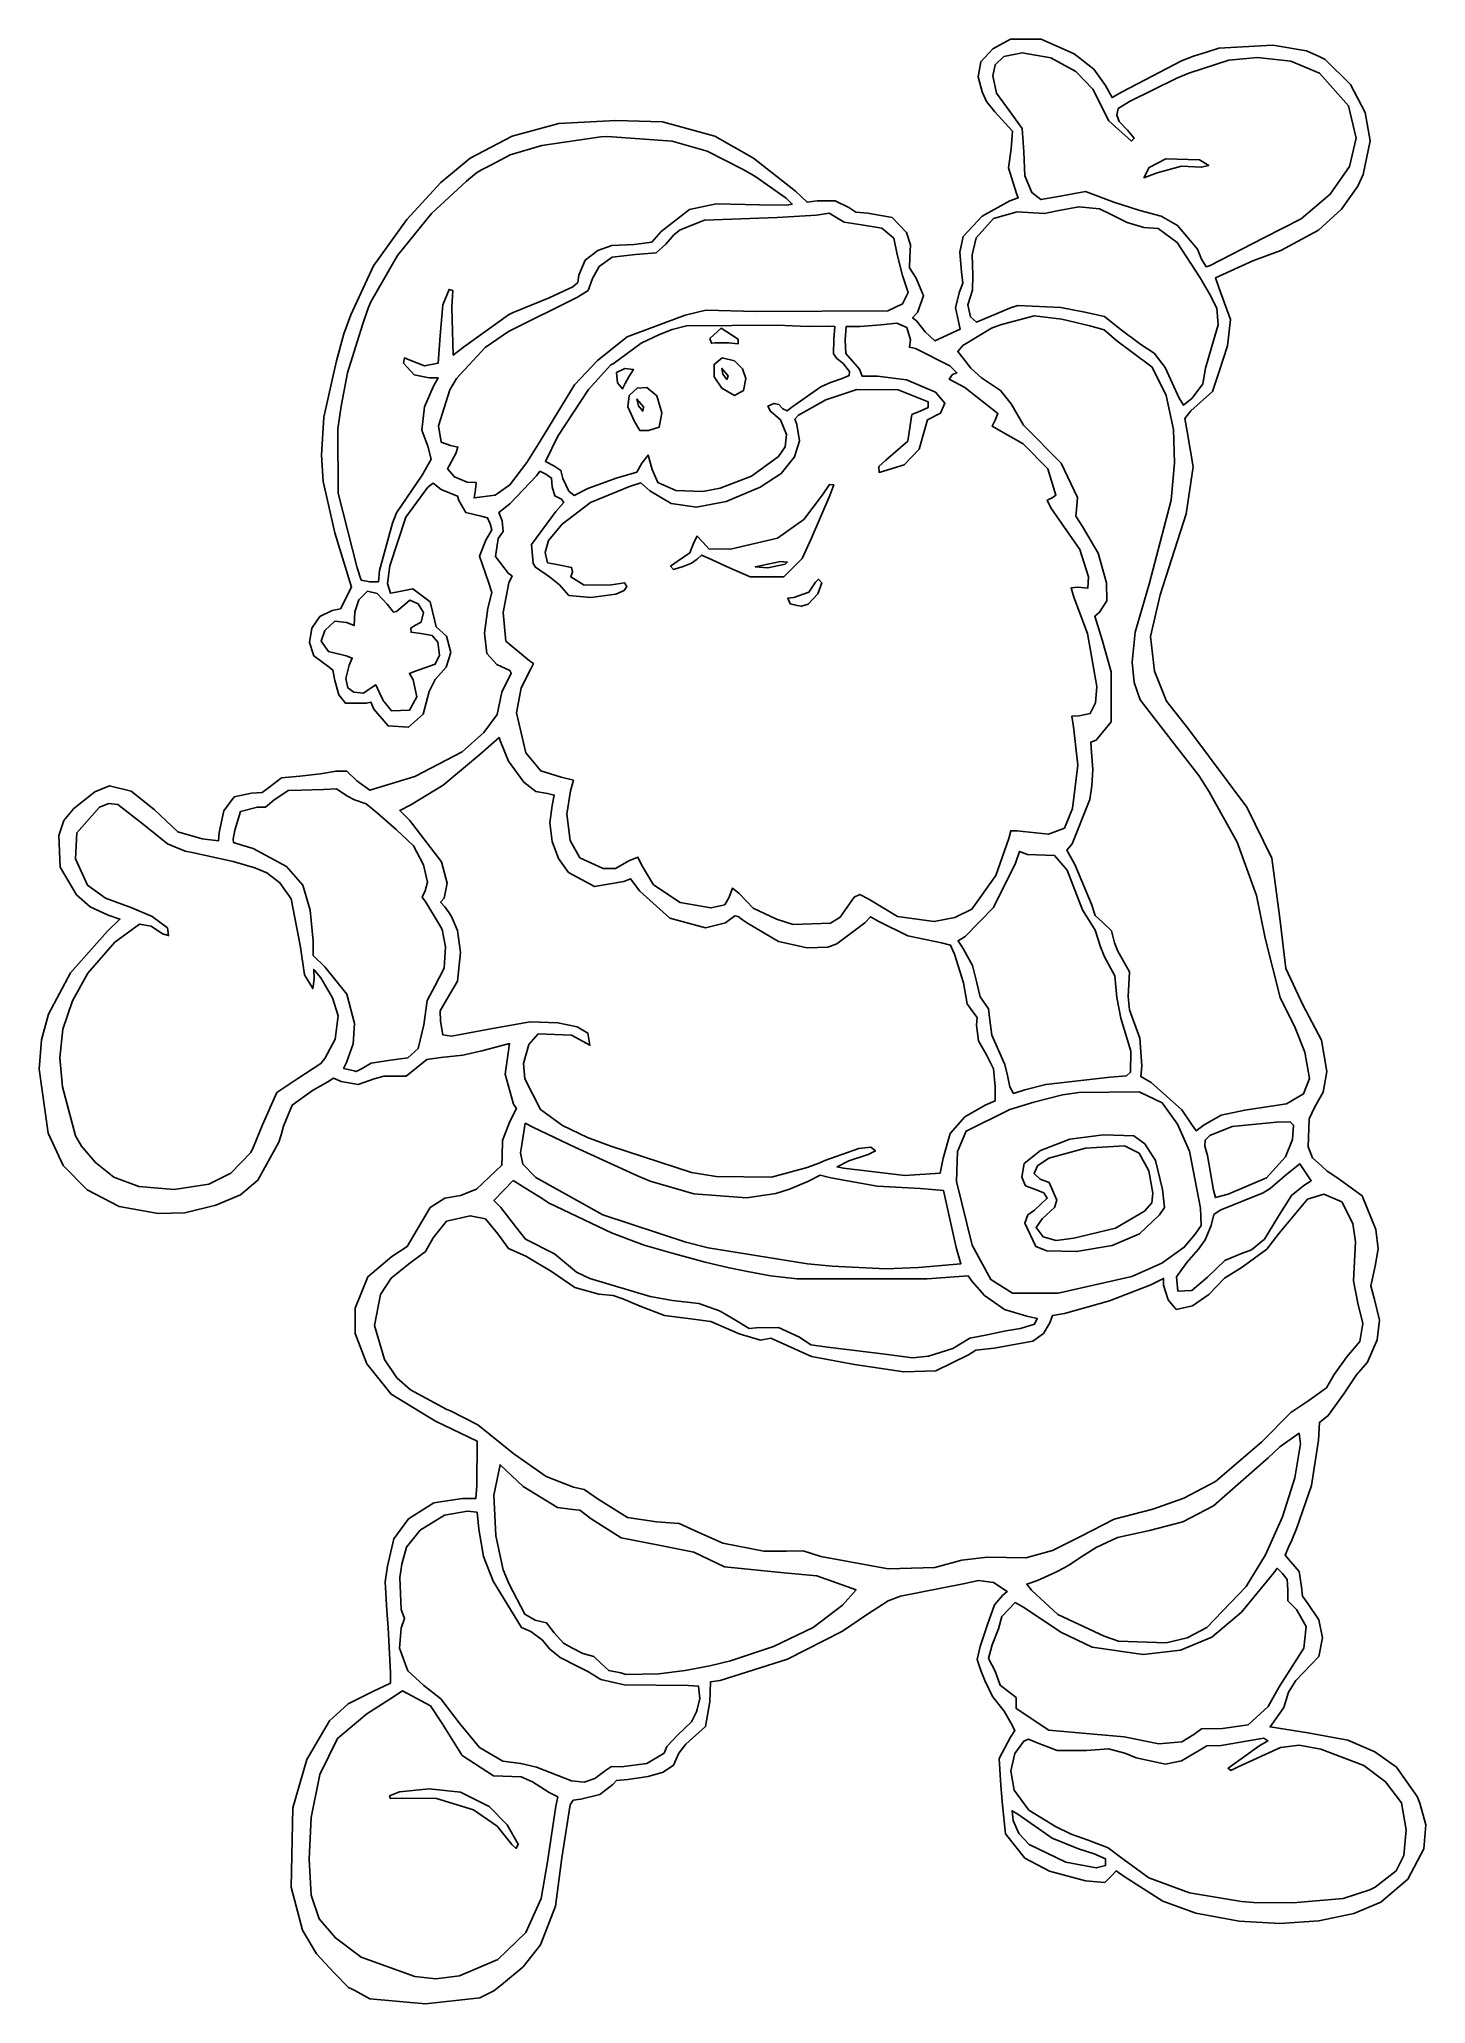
# Model space of a CAD drawing. Extents: x -8 to 685, y -31 to 952.
import ezdxf

# ---------------------------------------------------------------- set-up
doc = ezdxf.new("R2010")
doc.units = 0
doc.layers.add('Layer_1', color=7, linetype='CONTINUOUS')

msp = doc.modelspace()

# ---------------------------------------------------------------- linework, layer by layer
at = {"layer": 'Layer_1', "color": 7}
for points in [[(148.081792, -23.134636), (146.488704, -22.554956), (139.453224, -15.142796), (130.569172, -5.637996), (123.482264, 6.158804), (117.828872, 27.657204), (118.761536, 67.460548), (125.67961, 91.638352), (136.980552, 110.870116), (146.364325, 119.374636), (158.784056, 125.652676), (167.606806, 129.795306), (167.62512, 134.891156), (166.400304, 157.483876), (165.692056, 166.113556), (164.93604, 180.497812), (166.131408, 188.262788), (169.295746, 202.029782), (176.600216, 212.057156), (189.301392, 219.983421), (203.6398, 222.217156), (210.31796, 222.217156), (210.81168, 228.737156), (210.965328, 250.80074), (190.114272, 260.906684), (167.824152, 274.320604), (155.761217, 289.450553), (149.884576, 304.650924), (149.961376, 317.45078), (156.199099, 333.077664), (168.166792, 343.194796), (175.83219, 348.20815), (179.312072, 353.834836), (187.473616, 367.729812), (194.726095, 372.333132), (202.576048, 373.736916), (210.572528, 376.898156), (223.328096, 388.893444), (223.376016, 393.383516), (223.542559, 401.277151), (227.198072, 410.821068), (230.584864, 417.311068), (229.053208, 419.484116), (224.91428, 434.422356), (226.191224, 443.75562), (227.09524, 449.742868), (222.818288, 448.596924), (213.31428, 446.088004), (203.769072, 443.977556), (192.769072, 442.857156), (185.714272, 441.725148), (175.424912, 433.457156), (164.166896, 433.409956), (159.313064, 432.056324), (151.417933, 429.338782), (142.892904, 430.784196), (139.043368, 432.487028), (136.178824, 430.573436), (128.615512, 426.358508), (118.458148, 418.927453), (114.119656, 408.457164), (112.9162, 404.057164), (111.719024, 400.457164), (101.244864, 381.348948), (92.465801, 374.042223), (80.114272, 368.949516), (64.67379, 365.151152), (51.348008, 364.703068), (31.868457, 368.308996), (15.807371, 376.500385), (3.774731, 388.831637), (-3.61948, 404.857156), (-8.117951, 436.978775), (-6.963548, 451.590951), (-3.54108, 464.457156), (7.499435, 485.229951), (25.942912, 505.956516), (32.171552, 511.968332), (26.336264, 514.027996), (17.40348, 518.105064), (10.514728, 524.208956), (2.288199, 538.061939), (1.709144, 553.788836), (4.134363, 561.424245), (9.184864, 567.360148), (19.666615, 575.637972), (27.027664, 578.672252), (37.856852, 576.074694), (49.276632, 566.91382), (61.125556, 555.718703), (73.416248, 552.141876), (81.45772, 551.133948), (81.81772, 555.277668), (84.186322, 566.162326), (89.381896, 573.204116), (98.048952, 575.032636), (103.441931, 575.30984), (106.584976, 577.738452), (113.012677, 582.669575), (122.19928, 583.48402), (132.514264, 584.684908), (140.313504, 586.052228), (145.712736, 586.057028), (150.710216, 581.257028), (157.310976, 576.466964), (179.687554, 583.395004), (203.427728, 595.654116), (214.314264, 605.427988), (220.914264, 614.375124), (223.252963, 625.502643), (227.931464, 635.057028), (227.227576, 636.457028), (220.833683, 639.477728), (215.716848, 644.974244), (214.531155, 655.155206), (216.189648, 667.657028), (218.27212, 675.472324), (216.5474, 680.550452), (212.116168, 693.557612), (215.316168, 701.565004), (218.294148, 706.754341), (217.339704, 709.704124), (216.139704, 712.727348), (212.965216, 713.665636), (205.23321, 715.383974), (201.714272, 721.435164), (201.114272, 723.56242), (192.971872, 726.887012), (188.885792, 730.116868), (186.248816, 728.10554), (175.180917, 713.076453), (167.238424, 688.68694), (166.131018, 679.890086), (167.496632, 675.066756), (170.404248, 675.53658), (178.67244, 677.214564), (187.461405, 670.692583), (189.686736, 661.161188), (190.358088, 658.29602), (195.627547, 653.503611), (197.714264, 645.350308), (195.378509, 638.055749), (189.849296, 631.920564), (186.961184, 625.8931), (183.977702, 614.521873), (176.573192, 608.02342), (166.328963, 608.651366), (159.286208, 617.011836), (157.786124, 620.588814), (155.500712, 620.007612), (145.000192, 620.012412), (141.640095, 624.240685), (139.680272, 631.41338), (138.762961, 636.623478), (136.818456, 638.102236), (129.209656, 643.815284), (127.041932, 650.45302), (128.284511, 657.519857), (132.286105, 663.407005), (138.395424, 666.505676), (142.526472, 667.321004), (148.09024, 678.056844), (139.732632, 705.256844), (136.49844, 719.256844), (133.84596, 730.993252), (133.005672, 744.193252), (134.299081, 763.174611), (138.550088, 782.456848), (140.49128, 791.256848), (144.140456, 804.856848), (147.693152, 814.410248), (159.011463, 838.880176), (175.714264, 861.971041), (192.688118, 880.628809), (207.494928, 892.643766), (228.396998, 903.773362), (251.841904, 910.090401), (280.302784, 911.646208), (303.702784, 910.856848), (329.87247, 903.690528), (349.219112, 892.697791), (370.233584, 876.224568), (375.952896, 870.657184), (381.033584, 871.376296), (390.075627, 871.30872), (396.786904, 867.980264), (400.42004, 865.642185), (406.340856, 865.256849), (418.474244, 863.011977), (425.659336, 855.582625), (427.745963, 849.3337), (427.335432, 842.945096), (427.107348, 837.825067), (430.59792, 832.667352), (434.189703, 823.806477), (431.143992, 815.474568), (428.756808, 812.91908), (430.635536, 811.419808), (434.964632, 805.788688), (439.897032, 801.4112), (452.608792, 807.214648), (451.621672, 810.98464), (450.242662, 817.997671), (452.241352, 825.846904), (453.854422, 830.250624), (453.141352, 835.846904), (452.358752, 845.777124), (454.064472, 853.474817), (463.533312, 863.641025), (477.314232, 871.365408), (481.578152, 872.895296), (480.628072, 874.98744), (476.745832, 887.808144), (478.064632, 897.389492), (478.627912, 906.28015), (469.822312, 915.959025), (465.714232, 921.005381), (463.608392, 925.903204), (461.453302, 933.448623), (462.807192, 940.943828), (468.819672, 947.473574), (477.668952, 952.194692), (493.018952, 952.198281), (509.627992, 944.91454), (519.383312, 937.282671), (525.240312, 929.151068), (528.537592, 923.026524), (533.520552, 925.991916), (563.171272, 941.346644), (569.314232, 943.67102), (575.714232, 945.701052), (581.885752, 947.733068), (608.914232, 949.321292), (625.714232, 946.467164), (632.114232, 943.583884), (635.108152, 942.077388), (647.809912, 929.564876), (655.058152, 915.557674), (657.702472, 901.392546), (654.169832, 884.5566), (651.408952, 878.718872), (643.276642, 867.227738), (631.763512, 856.737633), (612.914232, 846.448048), (598.956312, 841.296008), (580.273912, 832.919064), (582.093672, 827.588248), (587.808532, 811.980756), (586.241192, 798.842864), (581.976552, 785.55076), (578.788062, 776.060788), (567.914232, 766.337093), (564.975822, 762.510689), (566.158392, 756.057156), (569.016392, 738.368652), (565.518522, 714.729325), (552.524872, 674.191676), (547.729862, 653.422888), (549.660312, 636.045588), (555.699042, 620.991793), (566.956872, 606.872276), (595.866152, 568.057156), (608.439672, 542.457156), (612.411272, 512.457156), (615.448182, 487.354798), (623.940952, 469.181588), (633.296282, 451.478634), (635.892072, 435.72514), (634.044272, 425.403971), (629.717272, 417.747084), (627.052472, 412.147084), (626.658312, 398.023412), (628.786792, 392.576828), (633.492152, 388.389524), (636.033512, 385.869484), (641.381592, 382.470012), (653.675362, 373.533638), (660.439352, 356.777332), (661.601922, 347.036345), (660.052312, 338.457156), (657.977152, 328.572087), (659.751352, 321.657156), (662.353092, 311.437042), (661.072232, 301.565516), (656.229582, 290.406255), (650.844232, 284.05798), (644.486952, 274.44262), (636.626472, 263.602292), (632.336792, 260.252044), (631.802632, 251.317108), (628.317852, 228.63526), (620.989112, 207.527764), (618.514232, 201.25126), (617.019192, 198.180652), (615.043012, 193.809116), (617.807432, 190.626612), (622.053842, 185.657954), (623.314232, 177.972316), (623.780342, 173.260832), (626.464232, 169.618788), (632.018052, 161.42284), (633.714232, 152.474996), (631.977832, 143.145556), (620.411032, 131.145636), (616.849352, 125.286756), (614.471162, 117.538186), (610.383032, 111.931796), (607.583672, 107.868516), (626.514232, 104.960596), (646.514232, 101.251156), (660.003572, 95.412626), (670.800712, 87.696756), (681.084392, 73.021428), (682.508232, 69.657188), (685.408632, 58.976434), (684.466872, 46.85718), (676.463932, 31.638581), (662.914232, 20.282884), (649.415578, 14.487148), (632.029802, 10.823774), (612.386241, 9.511695), (592.114232, 10.769844), (570.406612, 14.667974), (553.836792, 20.655364), (534.582792, 32.996484), (530.598022, 35.897754), (528.571352, 33.670404), (524.854172, 30.041464), (515.181032, 30.821684), (497.137542, 35.779811), (484.914232, 42.2687), (475.126872, 54.45718), (473.690232, 68.784228), (472.854392, 78.516388), (472.083142, 92.11009), (477.792072, 102.685636), (479.955302, 106.108546), (477.827272, 109.942036), (474.593272, 115.772356), (468.678072, 123.127076), (464.889272, 131.031476), (462.893352, 136.057156), (461.014472, 141.673446), (462.533032, 148.100996), (466.198152, 159.167316), (469.742622, 168.953184), (473.789592, 173.574444), (476.114232, 175.578396), (469.262712, 180.112684), (461.680812, 181.166045), (454.047912, 179.38794), (422.656312, 173.242052), (416.459552, 171.042052), (405.659552, 163.905476), (393.665472, 155.816436), (366.104776, 141.821396), (332.5142, 131.051076), (327.7142, 130.455236), (327.3142, 120.456196), (325.183784, 108.057156), (315.221928, 99.331956), (311.799168, 94.808196), (309.130173, 88.77552), (303.917832, 85.288308), (296.5142, 83.013348), (286.216216, 81.593268), (280.619612, 81.123208), (278.77572, 79.061588), (272.252042, 74.102268), (262.707664, 71.657188), (258.961625, 71.270598), (257.388552, 68.911748), (253.351544, 42.45718), (250.091701, 18.201761), (242.622504, -1.142796), (233.954979, -12.101116), (223.1142, -21.156236), (219.3142, -24.141436), (212.222513, -27.664296), (185.112168, -30.597596), (157.180865, -28.193476), (149.697952, -23.942796), (148.081792, -23.134636)], [(577.28336, 838.807144), (604.51424, 852.886185), (623.042299, 862.339786), (637.69837, 874.66215), (647.286976, 888.560376), (650.61264, 902.741561), (646.86976, 918.954613), (632.23528, 935.17714), (617.91416, 941.279507), (601.31424, 943.041972), (586.91424, 941.696636), (566.91424, 935.251668), (560.91424, 932.76374), (537.31424, 921.065299), (531.5568, 917.540676), (530.95192, 914.266596), (532.10936, 911.150977), (536.2276, 906.657892), (539.62296, 902.717375), (538.26704, 901.257663), (526.86992, 911.428858), (518.91746, 927.291529), (510.46352, 936.000188), (497.89087, 942.933327), (483.624, 945.491932), (474.424, 943.660852), (469.97878, 939.486188), (468.93208, 933.923484), (470.77477, 925.280976), (477.03952, 916.595938), (483.55186, 907.553813), (484.32472, 895.957319), (484.87691, 883.959065), (488.40888, 875.482384), (492.95957, 871.963124), (500.7892, 873.429624), (515.27495, 876.010435), (529.47768, 870.752672), (542.4004, 866.515961), (553.06902, 863.681068), (561.31424, 859.055553), (571.30176, 847.25716), (573.28528, 842.25716), (575.6253, 838.420095), (577.28336, 838.807144), (577.28336, 838.807144)], [(161.981464, 686.39538), (168.508352, 710.198516), (170.51428, 715.229972), (183.4072, 734.20306), (187.915531, 742.078363), (186.27064, 748.581556), (183.282056, 756.703612), (184.570112, 768.303613), (189.102128, 778.657157), (191.397864, 782.85716), (186.9242, 782.85716), (179.428888, 784.398688), (174.113776, 790.17436), (174.544427, 792.819225), (176.978808, 791.7722), (184.645805, 788.786984), (191.333128, 790.087664), (192.339248, 803.916008), (193.813257, 819.356677), (196.83268, 827.09556), (198.673745, 826.473837), (198.207504, 818.195592), (198.93164, 794.173136), (204.075912, 798.129744), (226.51428, 814.311544), (228.91428, 815.561496), (246.91428, 822.918256), (258.71428, 828.288512), (261.259585, 830.562343), (261.71428, 834.181344), (264.97948, 841.635232), (271.30589, 846.570288), (278.335368, 849.001904), (289.48328, 849.568296), (298.250825, 850.645706), (303.026624, 855.991697), (317.059176, 867.011129), (330.426106, 869.804777), (352.196192, 869.4036), (365.796192, 869.196744), (368.514272, 869.782544), (365.427264, 872.748192), (349.870576, 883.65716), (343.611056, 887.295526), (325.89848, 896.205372), (308.514008, 901.283973), (276.1936, 903.584834), (272.723264, 903.37521), (243.31428, 899.124491), (227.364367, 894.345408), (217.71428, 889.303171), (213.11428, 886.89978), (210.51428, 885.341104), (205.633832, 881.23816), (188.137816, 864.978209), (171.001344, 843.953928), (157.71428, 820.78668), (156.460136, 817.686808), (153.766384, 809.914952), (150.948896, 800.85716), (146.052552, 785.25716), (142.89092, 768.676325), (141.263168, 757.352364), (141.352864, 725.198068), (150.876688, 687.705468), (152.914272, 681.619748), (157.206544, 680.685724), (161.498816, 680.685724), (161.981456, 686.39538), (161.981464, 686.39538)], [(544.4728, 882.924208), (547.02584, 888.095745), (555.42264, 892.412981), (572.26176, 891.95174), (576.91424, 889.060905), (573.11424, 888.152006), (563.31424, 888.775161), (551.12448, 885.449368), (544.4728, 882.924208), (544.4728, 882.924208)], [(219.98484, 724.144308), (227.201894, 729.238229), (235.695448, 740.474356), (242.51428, 751.188092), (259.52732, 779.25716), (271.034648, 791.42604), (285.917088, 803.308656), (314.91428, 814.102864), (325.31428, 816.699624), (350.514272, 815.978392), (416.362416, 816.403216), (423.762416, 819.806744), (426.570019, 825.487716), (423.734496, 833.948104), (421.008544, 844.563264), (419.417184, 852.670753), (413.327816, 857.685729), (403.108072, 859.401137), (394.573416, 860.681825), (386.929409, 865.171043), (380.6992, 864.257585), (360.914248, 862.991793), (324.607, 861.734801), (312.402896, 856.887513), (309.488896, 854.609689), (305.25908, 849.638736), (300.468333, 845.37333), (290.137384, 844.45716), (278.493474, 843.224833), (271.868912, 838.593656), (268.57068, 832.452432), (266.484821, 826.552146), (261.08404, 823.219752), (226.514248, 805.961448), (214.914248, 798.082152), (200.61488, 782.55624), (197.253816, 776.844453), (191.565176, 758.857156), (192.882608, 750.657004), (197.654824, 748.940444), (201.256262, 748.157304), (200.23044, 744.932788), (196.114248, 737.26478), (199.514248, 733.249692), (205.883608, 730.57914), (210.345711, 730.456972), (210.096224, 726.806084), (209.390616, 722.733588), (219.984808, 724.144308), (219.98484, 724.144308)], [(568.6196, 772.591493), (573.89844, 779.872379), (575.31424, 787.583928), (578.25072, 798.07196), (581.55568, 809.366072), (580.93862, 817.762322), (577.2876, 824.85716), (572.524, 832.85716), (561.00819, 850.479535), (551.49536, 857.546753), (544.42496, 858.048353), (536.02496, 860.470241), (528.11432, 864.519697), (522.19136, 867.306616), (511.86688, 868.45716), (501.06824, 866.323745), (494.78128, 865.123745), (481.08758, 865.803773), (469.24896, 862.487929), (460.52744, 852.857161), (458.49584, 844.313624), (458.93472, 834.216352), (458.63128, 826.698872), (456.41312, 819.416082), (457.67904, 813.326272), (460.73832, 810.706912), (477.62656, 817.826848), (481.38104, 818.965112), (502.91432, 817.982008), (514.91432, 815.72736), (524.67798, 813.500341), (532.38496, 807.350312), (542.91432, 799.42), (549.56438, 795.214208), (555.03592, 788.05716), (562.12384, 772.662477), (564.27894, 769.088698), (568.6196, 772.591517), (568.6196, 772.591493)], [(387.714272, 509.97102), (392.56452, 512.953444), (399.55448, 523.057156), (402.405884, 524.408344), (406.774184, 521.920324), (421.118182, 513.31791), (439.596, 510.769892), (449.82712, 512.893487), (458.44256, 517.06826), (470.36991, 533.846295), (476.91424, 552.344836), (477.85493, 556.249261), (480.83328, 556.109956), (496.77256, 554.455292), (504.64466, 557.559839), (508.71024, 567.3533), (511.41964, 588.981342), (509.26208, 608.180284), (508.33526, 613.504753), (512.11784, 613.80586), (517.6296, 614.95054), (520.20131, 620.173112), (520.8211, 628.398249), (516.16832, 654.857156), (509.42664, 673.035412), (508.03646, 677.751264), (511.34992, 678.04694), (516.33304, 677.525987), (516.74248, 683.2133), (512.44144, 696.9607), (497.86736, 717.803924), (496.07008, 721.603924), (498.52664, 722.857156), (500.42152, 724.103796), (496.30744, 737.257156), (484.11432, 749.755948), (470.52352, 757.49138), (468.54269, 758.610514), (470.022, 761.60262), (471.29424, 765.014501), (454.81, 777.997557), (447.08375, 782.222951), (448.62792, 784.50036), (450.8716, 785.3534), (447.29296, 788.781136), (430.245952, 797.583424), (427.177632, 798.155296), (427.694088, 801.910432), (425.811704, 807.963816), (420.869915, 810.172061), (412.83728, 809.308384), (402.428584, 808.47672), (395.542904, 808.45712), (395.084872, 801.85712), (395.400112, 794.9806), (402.165488, 787.234368), (403.531656, 783.65712), (411.171936, 783.65712), (425.762095, 781.750377), (440.11424, 775.589741), (444.91424, 770.111133), (442.61222, 765.204951), (436.19288, 761.888356), (434.93104, 757.216644), (431.949787, 747.061205), (424.589272, 739.253404), (411.956664, 735.494724), (411.907679, 738.524536), (415.369024, 741.592988), (426.282024, 751.137412), (427.577048, 758.984012), (428.38377, 764.420343), (432.91432, 766.360133), (436.50368, 767.950117), (436.50368, 770.888533), (421.511573, 776.768461), (400.78988, 777.012173), (385.41123, 771.748833), (371.708656, 764.117989), (369.875129, 762.166153), (370.767144, 759.454196), (372.13795, 751.389652), (369.729776, 743.257116), (362.997335, 734.881143), (352.45064, 728.045052), (335.521536, 720.888683), (320.680253, 718.199005), (307.951421, 719.976832), (297.359672, 726.22298), (292.871624, 730.223116), (287.092952, 728.447948), (267.609427, 720.467305), (253.467624, 709.535844), (246.656267, 701.422295), (244.91428, 695.417044), (246.113896, 690.348499), (251.68528, 689.257156), (258.10856, 687.948588), (258.565704, 685.788588), (257.714272, 683.18402), (264.48412, 679.06666), (278.114272, 679.226724), (284.681121, 680.310521), (285.714272, 678.457156), (284.408696, 676.457156), (280.208696, 674.657156), (267.714272, 672.857156), (256.778502, 673.923611), (252.112912, 679.259972), (247.073624, 683.278148), (240.11428, 688.098652), (239.001304, 689.984932), (238.152136, 699.497524), (250.31428, 715.91262), (254.253546, 720.516532), (253.11428, 722.082596), (249.753286, 723.714264), (248.386488, 728.268388), (248.154752, 732.6701), (245.201728, 734.6701), (242.289184, 736.057156), (240.601728, 733.71586), (227.2916, 719.782916), (221.830432, 715.531396), (223.384184, 711.290236), (223.862496, 705.941756), (221.372296, 702.457156), (220.108824, 693.491235), (226.63352, 684.943676), (228.41664, 683.694724), (226.756104, 680.27594), (223.926806, 665.370812), (225.183496, 651.156236), (237.139376, 641.271412), (239.026166, 639.888522), (237.82712, 637.190588), (232.923469, 627.710269), (230.526096, 615.305316), (235.195768, 595.176828), (242.748222, 586.219868), (252.927536, 583.093468), (259.077904, 581.519212), (257.663232, 576.241276), (255.781192, 564.457156), (257.391004, 551.379803), (262.293856, 542.687076), (274.023704, 537.341604), (280.095403, 537.269001), (286.77384, 541.12662), (291.333965, 543.054983), (293.160616, 539.194132), (299.048336, 529.181044), (312.514272, 520.297196), (327.879592, 517.653804), (334.766639, 519.106584), (336.92652, 523.075596), (338.603066, 527.434859), (342.060808, 524.853124), (348.943922, 517.484781), (360.584328, 512.06966), (368.914272, 509.312332), (387.714272, 509.97102), (387.714272, 509.97102)], [(280.51428, 732.550516), (290.76593, 735.637968), (293.290336, 740.120084), (296.458722, 744.218798), (298.532072, 737.005076), (301.249018, 730.529649), (310.378896, 726.529684), (323.853248, 726.01654), (332.51428, 727.69522), (348.13843, 733.571207), (361.583728, 743.53206), (364.91017, 748.295207), (365.714272, 754.475548), (362.652024, 761.823468), (357.712856, 766.117533), (356.329645, 768.730053), (359.289168, 770.057157), (361.739408, 769.457157), (363.808792, 767.367469), (365.914751, 766.363263), (368.383656, 768.214397), (382.914272, 778.351925), (387.714272, 780.480384), (393.507, 782.515992), (396.996702, 783.954801), (397.196688, 785.946864), (393.991208, 790.05716), (392.403576, 791.25716), (390.8826, 792.45716), (389.240408, 794.749263), (389.320672, 802.12948), (389.8808, 808.45716), (386.797536, 808.595112), (376.514272, 808.528232), (360.914272, 809.20224), (315.672008, 808.859824), (308.514272, 806.94176), (302.114272, 804.462624), (292.914272, 800.23784), (279.03336, 789.864496), (277.79556, 789.257184), (266.619396, 777.052418), (251.316528, 753.661228), (245.041672, 740.996452), (249.314272, 738.821964), (252.839554, 736.492706), (253.744192, 732.540172), (256.7912, 726.157628), (259.40828, 724.021668), (266.36128, 727.42522), (280.51428, 732.550516), (280.51428, 732.550516)], [(336.638944, 800.36784), (329.949312, 800.272744), (328.115192, 800.126795), (327.314272, 802.446312), (332.91052, 807.65716), (341.435064, 802.15668), (341.550176, 799.859424), (336.638952, 800.36784), (336.638944, 800.36784)], [(583.06656, 413.880364), (594.91424, 416.441004), (615.71424, 419.526964), (624.28297, 424.537253), (627.31424, 432.344676), (624.97256, 445.400966), (620.15144, 457.657156), (612.68128, 472.857156), (605.14336, 502.457156), (600.81464, 523.859972), (591.17344, 550.566116), (577.06688, 575.677628), (571.94056, 583.857924), (558.37432, 601.296924), (542.5233, 621.792858), (539.593457, 630.339843), (538.604, 640.509876), (540.01067, 655.552067), (547.06592, 679.657156), (558.14544, 721.553652), (559.77944, 740.353652), (559.29735, 757.058626), (555.56512, 774.057157), (548.51992, 788.124331), (538.05784, 796.056936), (530.85784, 801.292976), (524.52302, 806.869034), (517.3752, 808.870448), (503.41472, 812.160472), (489.57995, 813.889856), (472.64792, 809.340168), (468.12968, 807.65716), (453.91432, 798.929064), (451.33656, 796.05716), (453.79072, 792.8696), (457.81936, 787.641256), (463.16512, 782.863024), (472.74853, 776.471182), (478.04416, 769.885997), (484.292, 759.20074), (503.0188, 740.057156), (511.28616, 722.986196), (510.74968, 716.718188), (510.33088, 713.669268), (513.7036, 708.457156), (521.57937, 695.0247), (525.79904, 680.192828), (525.82368, 671.223179), (522.24952, 665.557124), (519.87432, 663.558524), (523.53512, 651.807844), (528.05512, 635.81778), (528.00392, 610.776532), (520.48296, 601.592468), (517.86248, 600.497548), (518.21256, 595.477356), (518.8624, 586.860572), (518.42744, 578.701956), (517.42032, 571.799684), (508.54704, 549.657156), (505.9624, 546.457156), (509.81696, 539.373556), (518.19648, 519.484276), (520.011, 513.848765), (523.87368, 510.406092), (528.2608, 506.148622), (529.7144, 500.206844), (531.39728, 495.982116), (537.15905, 485.654486), (536.53712, 473.3215), (537.17472, 466.589996), (542.45892, 452.54255), (543.42864, 438.638468), (542.82752, 433.219772), (548.07096, 430.290388), (563.49792, 416.52638), (567.92528, 409.901908), (570.60016, 406.146652), (574.5096, 409.101908), (583.06664, 413.880364), (583.06656, 413.880364)], [(281.184688, 780.243896), (280.629867, 785.49136), (284.837816, 787.508472), (289.049192, 787.04224), (286.856384, 783.31412), (284.914272, 780.04192), (283.659494, 777.256002), (281.184688, 780.243896), (281.184688, 780.243896)], [(333.342704, 777.586621), (329.476587, 783.408193), (329.444056, 789.513432), (333.524424, 792.766768), (339.711512, 791.313504), (343.668198, 787.311179), (345.310984, 782.45716), (344.217725, 776.487004), (339.704976, 774.057157), (333.342704, 777.586621), (333.342704, 777.586621)], [(336.48232, 783.85716), (333.329712, 787.539264), (333.788928, 784.586888), (335.847785, 782.026798), (336.48232, 783.85716), (336.48232, 783.85716)], [(289.539816, 761.057156), (286.23616, 768.306909), (286.999789, 773.969121), (290.950936, 777.724029), (295.845088, 778.028883), (300.71428, 773.852053), (303.31428, 765.348653), (302.035923, 758.14567), (296.582616, 756.457156), (292.341696, 756.457156), (289.539816, 761.057156)], [(294.14836, 768.257157), (290.789944, 772.199493), (291.55796, 768.847109), (293.751747, 766.085839), (294.14836, 768.257157), (294.14836, 768.257157)], [(347.50152, 683.289156), (337.101528, 687.719036), (326.58584, 692.592756), (323.0574, 694.110404), (320.942072, 692.08378), (318.123088, 690.057156), (313.98564, 688.394884), (309.199344, 686.994884), (307.685915, 688.519358), (310.907944, 690.93818), (317.228416, 695.305895), (319.31428, 700.518692), (320.978632, 703.657156), (323.899984, 700.457156), (326.779999, 697.351519), (337.710496, 697.156692), (361.161344, 702.57658), (374.302958, 711.98489), (383.6666, 724.257156), (387.115582, 729.493361), (389.2896, 729.297076), (387.336232, 723.897076), (378.005, 702.195924), (373.524416, 692.366516), (364.300576, 683.21942), (347.50152, 683.28918), (347.50152, 683.289156)], [(365.024632, 689.564404), (366.068151, 690.683874), (362.731664, 690.857156), (349.999872, 688.27206), (356.361841, 687.810284), (365.024624, 689.564404), (365.024632, 689.564404)], [(370.914272, 668.981108), (367.514272, 669.703548), (366.314272, 672.54486), (369.382088, 672.844596), (376.752372, 675.629427), (380.114272, 680.635164), (381.714272, 682.057156), (383.2606, 680.270315), (381.270936, 674.771628), (376.49664, 669.598228), (373.139976, 668.549956), (370.914272, 668.981108), (370.914272, 668.981108)], [(177.068968, 616.539948), (180.691261, 623.271809), (178.91428, 631.657156), (177.041569, 634.939347), (179.021464, 635.657156), (189.91428, 639.54098), (192.099176, 644.148069), (191.177464, 650.534284), (188.387556, 653.866006), (182.676632, 654.869404), (177.825814, 655.571538), (177.663672, 657.59618), (179.767616, 658.857156), (182.878384, 660.657156), (184.09544, 665.420764), (181.326872, 669.814722), (177.161288, 671.657156), (170.51428, 665.878868), (169.052192, 665.618918), (165.84996, 669.612884), (160.966594, 674.887704), (156.130832, 676.062412), (151.741312, 671.69398), (149.70408, 665.683996), (149.360008, 658.857156), (145.489136, 660.459988), (139.643408, 661.008828), (134.714272, 656.436492), (132.914272, 651.132252), (136.544634, 645.872145), (145.467056, 643.676244), (148.45548, 642.63935), (146.880928, 639.142324), (145.176912, 632.357844), (146.235544, 627.672923), (149.212136, 625.648276), (153.978638, 625.102921), (157.455056, 627.35974), (160.152376, 629.257156), (162.884848, 623.434924), (164.278296, 620.958532), (164.586872, 620.574628), (167.992328, 616.29442), (177.068968, 616.539948), (177.068968, 616.539948)], [(358.114272, 382.881988), (375.970096, 387.752668), (382.307096, 390.057156), (384.851288, 391.178684), (401.779256, 397.231668), (407.851983, 397.908714), (410.114272, 396.057156), (406.514272, 394.232996), (396.918912, 391.045812), (390.923552, 388.082788), (394.118912, 387.466876), (424.914272, 383.714428), (442.532, 384.9615), (444.06456, 392.411748), (447.47253, 404.769778), (454.86528, 413.040404), (465.11512, 419.001748), (470.11424, 421.146348), (470.05584, 428.29426), (469.1496, 437.081087), (465.666, 444.062028), (461.70944, 451.088844), (460.71304, 458.957812), (461.05277, 462.822147), (458.84304, 465.675044), (456.05296, 469.686326), (454.18232, 480.080252), (449.7264, 494.449668), (448.90208, 496.304372), (447.70411, 498.991432), (443.25936, 500.085396), (426.43336, 503.580462), (411.863888, 510.83994), (407.59828, 513.226796), (404.770632, 510.095244), (390.914296, 499.654076), (386.325152, 497.958948), (375.93472, 497.711472), (361.714296, 500.845116), (346.188544, 509.975108), (343.635656, 511.657156), (341.459072, 513.293212), (339.853816, 513.7323), (335.154384, 510.103756), (325.16196, 507.66466), (307.378591, 512.570004), (292.260344, 525.996548), (287.68508, 532.251644), (284.224664, 530.81922), (269.663599, 528.324702), (256.557552, 535.426812), (251.538462, 542.30981), (248.354064, 550.89278), (247.258428, 560.118566), (248.505624, 568.930012), (249.49433, 574.048925), (246.16636, 574.857156), (240.245933, 575.909349), (234.268776, 580.599708), (226.621417, 591.096652), (222.51428, 600.933956), (221.91428, 602.85226), (212.173648, 594.381164), (193.984126, 579.057058), (177.71428, 569.15154), (172.200272, 566.339668), (177.076584, 561.554692), (193.009304, 540.65806), (195.879984, 530.019828), (194.48772, 522.428884), (192.625256, 520.44638), (194.769768, 518.207996), (196.91428, 515.11134), (198.111736, 513.25926), (201.123563, 506.259832), (202.508232, 495.372884), (201.031964, 480.981414), (194.434984, 469.657156), (192.385008, 466.138878), (192.497024, 460.97534), (193.764536, 454.058734), (198.034064, 453.545292), (218.514272, 457.225308), (237.492474, 460.55545), (251.288008, 460.095884), (260.930654, 458.178233), (266.314272, 455.03966), (267.362168, 448.886756), (263.94896, 450.758412), (258.101064, 453.928988), (241.507456, 454.60194), (236.84212, 449.280516), (234.095388, 439.712928), (234.827072, 432.052716), (242.64284, 416.79334), (253.556394, 408.780353), (266.069728, 402.848652), (277.714272, 398.49154), (318.114272, 385.211124), (330.514272, 383.230812), (358.114272, 382.881988), (358.114272, 382.881988)], [(153.117176, 437.07686), (157.895928, 439.956844), (167.532424, 441.53714), (176.193497, 442.642215), (181.39164, 447.287476), (184.269728, 459.103932), (185.932529, 471.280164), (189.738392, 478.55862), (194.343301, 487.40888), (195.074736, 498.2101), (193.360672, 506.805892), (192.11428, 509.132268), (185.319248, 520.452484), (183.442123, 523.036821), (184.95432, 526.113404), (186.155419, 530.587811), (183.994664, 539.108132), (179.032032, 548.742354), (170.457376, 556.799836), (161.06516, 565.000148), (155.40335, 569.724186), (149.601152, 571.657156), (145.653728, 573.76026), (140.529395, 577.210939), (133.977008, 576.85502), (122.822616, 576.599228), (116.4555, 576.39659), (109.232304, 571.508876), (105.026873, 568.081497), (101.035384, 568.0405), (92.61166, 565.854723), (89.714272, 556.530068), (88.875424, 552.033148), (89.102278, 550.338496), (93.129376, 548.941996), (98.914272, 547.363532), (115.489992, 538.383314), (123.639096, 528.935708), (127.329409, 516.43829), (128.901104, 500.964644), (128.914304, 493.87214), (134.776032, 488.164644), (145.675558, 474.425049), (149.478704, 459.749268), (148.920541, 449.581415), (145.633296, 440.298364), (144.099264, 437.291412), (146.306784, 436.804308), (149.314304, 436.05034), (150.3172, 435.720316), (153.1172, 437.07686), (153.117176, 437.07686)], [(76.66268, 379.438988), (87.7674, 384.924196), (97.714272, 395.223148), (99.11132, 398.079148), (103.495552, 409.13222), (110.757485, 425.247945), (121.292424, 432.36514), (132.732096, 439.781748), (134.762032, 442.217836), (139.957724, 451.941685), (141.451344, 463.573564), (138.599326, 472.701555), (132.679952, 482.657156), (129.178432, 486.857156), (129.37788, 482.057156), (128.638152, 477.257156), (124.559419, 484.173965), (122.514272, 497.968484), (117.942872, 522.235052), (112.276213, 530.192715), (105.672144, 535.232236), (99.714272, 537.643988), (88.914272, 540.821596), (68.276632, 545.32866), (64.791, 546.057156), (56.041688, 549.62005), (43.95304, 559.410956), (31.102297, 569.403307), (26.630012, 569.93101), (22.022464, 568.045644), (10.729832, 555.257156), (9.998402, 542.239011), (15.995456, 528.959884), (24.927549, 522.58168), (38.222224, 517.702204), (48.348094, 513.355239), (55.995352, 507.6017), (56.567496, 503.793516), (53.459704, 504.615508), (47.885741, 508.454361), (41.946288, 509.570492), (29.709569, 500.418019), (16.206496, 484.993812), (8.415145, 471.08343), (3.721479, 457.003999), (2.109909, 442.68531), (3.564848, 428.057156), (9.958856, 403.657156), (12.929296, 398.457156), (19.924512, 390.208212), (29.221406, 382.879691), (41.714272, 378.28606), (59.314272, 376.770076), (76.66268, 379.438988), (76.66268, 379.438988)], [(484.91424, 426.560436), (495.31424, 429.344044), (527.58, 432.987452), (535.81275, 433.699174), (537.78, 435.429972), (537.90609, 446.031254), (532.95, 462.457156), (530.90856, 472.862668), (529.8783, 483.703185), (524.7264, 493.172588), (522.79864, 498.079156), (520.11016, 506.45846), (513.7156, 516.661828), (506.1381, 536.493587), (499.67336, 543.845148), (486.20104, 544.401628), (482.16648, 545.87726), (480.184, 540.057156), (469.13571, 517.796632), (455.1032, 503.325596), (451.46528, 501.193596), (454.24128, 497.0685), (458.78095, 488.815232), (460.7936, 480.224308), (462.54766, 473.104544), (466.73712, 467.10774), (467.36144, 461.453588), (468.42032, 454.003004), (474.87288, 439.3529), (476.13064, 433.7529), (477.3244, 428.194012), (479.1728, 424.851148), (484.91432, 426.560436), (484.91424, 426.560436)], [(501.55136, 324.866708), (538.3877, 333.161087), (553.45994, 339.929545), (564.63944, 347.840252), (570.09056, 354.474316), (573.01656, 358.722732), (572.672, 367.389948), (567.33088, 395.881172), (561.30667, 409.506399), (553.59376, 420.167596), (542.11424, 425.663948), (511.89112, 425.208572), (503.71424, 424.034036), (489.31424, 420.377092), (477.31424, 416.696868), (455.49264, 405.873188), (451.21332, 395.819004), (450.63264, 380.702644), (458.48768, 348.857156), (467.85259, 331.676267), (478.7736, 324.808748), (501.55136, 324.866748), (501.55136, 324.866708)], [(431.671536, 337.663804), (452.90968, 339.568268), (450.45088, 347.657156), (444.1304, 376.257156), (432.71424, 377.264412), (411.006064, 378.485276), (387.88456, 382.594604), (382.45484, 383.887932), (376.28456, 380.695508), (367.14856, 376.950308), (360.34856, 374.667252), (345.6744, 372.610684), (319.245158, 374.57634), (297.534568, 380.906852), (291.134568, 383.557468), (267.714272, 394.218052), (259.714272, 397.954772), (239.12376, 407.740188), (234.93116, 409.909132), (233.09664, 398.167244), (232.613416, 395.104076), (233.72236, 389.379522), (240.30672, 382.779238), (273.714272, 364.07298), (315.314272, 350.440852), (326.500576, 347.559452), (376.114272, 339.643084), (388.514272, 338.313508), (415.271536, 337.029428), (431.671536, 337.663804), (431.671536, 337.663804)], [(495.83856, 346.095756), (490.3252, 348.201668), (484.92208, 359.8853), (486.29831, 364.110876), (489.70992, 366.456196), (496.11432, 372.373596), (494.313, 375.163716), (489.74184, 376.958556), (485.21772, 378.609567), (483.31464, 382.855572), (484.53576, 389.756412), (492.70078, 396.199408), (507.31424, 401.926988), (524.17938, 404.117894), (539.39488, 403.581284), (544.89223, 399.53797), (550.17712, 391.263972), (553.80384, 376.715396), (554.67128, 367.773644), (552.17928, 364.151636), (542.25971, 354.652704), (528.51424, 348.732124), (510.73727, 345.687473), (495.83856, 346.095756), (495.83856, 346.095756)], [(586.51424, 374.385228), (605.81328, 382.663684), (615.29352, 393.10706), (618.71037, 401.783929), (619.25352, 409.01706), (617.59705, 410.581978), (610.7276, 410.438348), (588.65702, 408.21838), (577.50464, 403.72278), (575.00681, 401.491866), (574.9976, 398.457156), (576.25152, 393.826916), (579.31424, 376.38678), (580.23434, 372.688356), (586.51424, 374.385228), (586.51424, 374.385228)], [(509.31424, 352.47574), (530.25418, 357.470571), (544.71424, 365.93642), (548.37706, 370.075805), (548.91424, 374.848604), (546.8592, 386.078484), (542.05042, 394.865413), (534.68216, 398.533772), (515.25113, 397.450515), (496.8368, 392.351332), (491.1464, 388.575645), (489.47816, 384.799748), (492.51424, 381.8721), (496.99136, 380.226628), (500.91424, 371.43022), (499.66179, 367.746324), (493.51424, 362.023148), (490.51424, 357.713732), (493.97575, 353.000059), (500.51424, 351.306876), (509.31424, 352.47574), (509.31424, 352.47574)], [(568.34576, 326.22102), (576.29648, 332.95234), (584.95581, 341.279045), (592.34632, 344.457156), (598.3204, 346.510372), (604.7397, 351.883102), (611.83112, 363.481732), (618.28296, 373.740178), (624.484, 378.758908), (628.11424, 381.14122), (622.45464, 389.574412), (615.89448, 384.374412), (607.65168, 377.29166), (604.11424, 375.1573), (582.54368, 366.442284), (579.45418, 364.219092), (578.1252, 358.723188), (575.07512, 351.603828), (571.71424, 346.939196), (565.91424, 340.243556), (560.82952, 333.042164), (561.44072, 325.857156), (568.34576, 326.22102), (568.34576, 326.22102)], [(439.88592, 187.58138), (453.31424, 191.252844), (466.11424, 192.789092), (485.46216, 192.53518), (498.64506, 196.064699), (512.78544, 203.121348), (529.48682, 211.830355), (548.91424, 216.898676), (564.41925, 222.290458), (580.29992, 230.604132), (603.41368, 250.538868), (617.95284, 265.116312), (626.86376, 271.204956), (635.75814, 277.446051), (639.58192, 284.209524), (645.99472, 292.965356), (652.46509, 300.725752), (654.0376, 309.657156), (651.4132, 319.900644), (649.22344, 331.100644), (650.36644, 350.489824), (648.99808, 359.761636), (643.43229, 370.610734), (634.48664, 374.422492), (626.31936, 371.887244), (612.11792, 354.857156), (605.89096, 346.857156), (593.60864, 337.878708), (584.79576, 332.376151), (576.90424, 324.287852), (568.77657, 318.589923), (560.62112, 316.766812), (556.49698, 321.534738), (554.2476, 328.918532), (554.2476, 332.269708), (547.86152, 329.083076), (527.31432, 321.016748), (504.69056, 314.782948), (498.73128, 313.781612), (497.38232, 310.030292), (494.21347, 304.706298), (488.91432, 300.813484), (469.49976, 297.325188), (460.31304, 296.376581), (456.71976, 294.110404), (440.31768, 286.01634), (424.385306, 285.578201), (399.71428, 289.150564), (378.11428, 293.21722), (362.975472, 300.117412), (357.775472, 302.34758), (352.70188, 301.437212), (341.90188, 304.493428), (327.736559, 310.629396), (316.51428, 312.196364), (304.62309, 313.777534), (292.51428, 318.444396), (283.71428, 322.063116), (278.91428, 323.637924), (271.71428, 324.348516), (259.71428, 327.668156), (248.11428, 335.643412), (235.31428, 343.355924), (226.590472, 347.167756), (221.237328, 354.61238), (215.013799, 361.995316), (207.454592, 363.657156), (195.595342, 360.84155), (188.891856, 352.571788), (185.03779, 345.757239), (176.644592, 339.358724), (167.919761, 332.467085), (162.499688, 324.149828), (159.495687, 308.777986), (164.57512, 291.657156), (170.792776, 282.483568), (177.59344, 276.563372), (195.674272, 266.750932), (197.57532, 266.057156), (211.226448, 259.030756), (229.31428, 244.428748), (245.440005, 233.126678), (259.075592, 227.757948), (264.467303, 226.613569), (271.498088, 221.819444), (286.161166, 212.618855), (300.64776, 210.459404), (311.883511, 209.630123), (321.828344, 205.188236), (333.77691, 199.791991), (354.369952, 195.741948), (365.577832, 195.830236), (374.064075, 195.907676), (382.914272, 193.216404), (416.514272, 187.035204), (439.88592, 187.58138), (439.88592, 187.58138)], [(436.66056, 293.313884), (448.91432, 297.246164), (457.3248, 302.3299), (466.11432, 304.058036), (475.31432, 306.016316), (482.7856, 307.27354), (489.7856, 309.328468), (491.08258, 312.271316), (485.91432, 313.45158), (474.79152, 316.79714), (464.77912, 323.725605), (458.54192, 330.790396), (456.45976, 333.567364), (436.0148, 331.995692), (370.91428, 332.006092), (357.71428, 333.627956), (346.11428, 335.647996), (336.91428, 337.541644), (324.893136, 340.331004), (308.493136, 344.8465), (294.51428, 348.96202), (287.71428, 351.350412), (278.11428, 355.024036), (246.90108, 369.982036), (242.10108, 373.00482), (234.748416, 377.570452), (228.982552, 381.188452), (224.156912, 376.241668), (219.331264, 371.294892), (222.839824, 367.676036), (230.04572, 358.226548), (235.128656, 351.967476), (249.542054, 344.553145), (260.590832, 335.37266), (267.223456, 332.1929), (297.3942, 323.206492), (308.684296, 321.25718), (321.871641, 319.732589), (332.177504, 316.01726), (335.70796, 314.05718), (341.733464, 310.333428), (347.010419, 307.237301), (350.524688, 307.565788), (361.673012, 307.763507), (372.114272, 302.893068), (377.818075, 299.042337), (386.099088, 297.920508), (401.314272, 296.054356), (414.814848, 294.348884), (428.7458, 292.551276), (436.66056, 293.313908), (436.66056, 293.313884)], [(555.50168, 150.020836), (566.149522, 152.462146), (576.00052, 157.685116), (595.57176, 178.057156), (605.278116, 193.986678), (613.73285, 213.031861), (619.889839, 232.439691), (622.70296, 249.457156), (622.15216, 254.824396), (612.44552, 248.057156), (606.54952, 242.47518), (579.21288, 218.417796), (563.95566, 210.487752), (547.16136, 206.16174), (531.26679, 202.669676), (520.614, 197.59822), (512.91864, 192.783428), (507.69312, 189.383428), (504.8184, 187.657156), (500.32632, 185.337436), (491.15608, 181.199788), (485.79784, 179.38186), (488.23856, 176.30022), (501.31424, 164.111796), (524.51424, 153.226916), (531.71424, 150.793476), (555.50168, 150.020836), (555.50168, 150.020836)], [(301.765144, 134.490036), (314.91428, 136.089556), (327.31428, 138.495796), (337.71428, 140.976356), (359.14847, 148.052936), (378.923264, 157.685876), (393.712693, 168.874932), (400.4316, 176.416156), (380.914272, 183.464468), (364.514272, 184.940404), (334.703152, 187.982348), (319.31428, 195.276524), (301.71428, 198.860812), (282.895938, 202.442344), (267.917176, 212.014324), (262.274189, 216.271281), (258.75456, 216.707924), (251.15388, 217.621924), (233.882256, 228.128596), (222.412912, 239.069396), (219.3078, 223.851556), (220.190819, 203.524821), (223.985752, 186.55394), (226.903248, 179.257156), (234.755008, 164.257156), (239.902792, 161.257156), (245.679215, 159.919386), (249.4518, 154.987556), (254.173616, 149.790596), (258.288848, 147.365636), (263.789528, 144.623156), (269.284293, 143.152016), (273.0934, 139.382516), (276.725182, 136.103676), (282.75988, 134.857156), (285.31428, 134.057156), (301.765144, 134.490036), (301.765144, 134.490036)], [(269.71428, 82.111828), (275.159232, 85.994228), (278.158929, 88.03765), (282.979104, 87.969636), (295.782873, 89.532956), (304.51428, 94.816996), (305.719648, 98.042756), (311.319648, 103.898676), (318.199379, 110.450066), (320.584288, 115.363156), (320.971016, 116.609396), (322.224944, 122.081076), (321.624952, 128.307386), (316.694496, 128.585956), (284.51428, 128.950276), (272.834471, 131.566746), (266.222256, 135.680036), (261.193872, 138.057156), (252.386976, 142.609316), (247.142072, 147.021316), (243.568024, 151.353556), (237.840304, 155.686756), (233.14088, 157.563876), (218.972528, 180.857156), (214.156323, 193.151628), (211.774888, 206.857156), (210.91428, 215.257156), (206.11428, 215.791428), (194.615088, 213.791428), (182.478704, 206.241148), (175.519185, 197.872788), (173.26552, 189.271844), (172.226592, 182.605076), (172.945976, 166.556036), (174.577688, 162.194916), (172.900504, 157.216276), (171.999656, 147.251076), (176.283937, 135.876046), (184.323672, 128.567876), (192.74668, 121.925346), (201.955904, 109.843156), (212.143086, 97.505666), (223.718104, 90.788196), (232.706128, 89.643556), (240.676792, 87.715716), (258.114272, 80.865108), (264.368529, 80.293358), (269.714272, 82.111828), (269.71428, 82.111828)], [(563.36488, 100.409476), (569.36488, 104.052836), (573.31424, 106.957716), (583.71424, 107.158356), (596.54872, 108.988916), (606.5417, 118.162956), (612.11424, 128.003236), (616.31424, 134.470916), (624.41684, 147.294486), (625.63696, 158.095636), (620.7388, 166.635476), (616.51424, 170.91374), (616.51424, 176.471884), (616.12308, 181.599432), (613.8436, 184.643588), (611.1748, 187.257156), (609.44544, 184.928348), (593.229294, 165.265151), (578.37001, 152.814005), (562.716101, 146.232912), (544.11608, 144.179876), (518.51608, 147.786836), (502.83499, 155.338835), (484.68424, 167.449388), (479.99896, 170.049388), (473.432, 163.109716), (471.69376, 157.019716), (468.45808, 149.019716), (466.62351, 142.163486), (469.98392, 135.826916), (471.47456, 131.670676), (472.48826, 128.737766), (480.51608, 122.552196), (480.58968, 120.238276), (480.58968, 117.062916), (496.91624, 106.239236), (519.31624, 104.197476), (534.51624, 102.885876), (551.98112, 99.368036), (563.3668, 100.409476), (563.36488, 100.409476)], [(202.075808, -16.596236), (221.293413, -8.488406), (235.234288, 5.112724), (243.003873, 22.090704), (246.11012, 40.457204), (250.26208, 68.316548), (251.188288, 72.820308), (246.91428, 75.093828), (238.608176, 80.361428), (232.860768, 82.828548), (219.0646, 83.392468), (203.47968, 93.590996), (193.40196, 109.642116), (187.650491, 118.352486), (173.62276, 125.887636), (167.310544, 121.708436), (155.745976, 114.498516), (141.048049, 102.07456), (132.176656, 84.057188), (127.879739, 62.56535), (126.961896, 41.657204), (127.834889, 23.760234), (131.910496, 11.873524), (140.019686, 2.348854), (152.9682, -7.228076), (179.71428, -17.024636), (190.20718, -18.229136), (202.075808, -16.596236), (202.075808, -16.596236)], [(644.11424, 21.956244), (657.38432, 26.429524), (660.20376, 27.657204), (670.55184, 35.944004), (674.44611, 43.618852), (675.67776, 56.45718), (673.3344, 69.954068), (665.23402, 80.363894), (654.42176, 88.607876), (632.91424, 96.817956), (622.17582, 98.747716), (612.77888, 97.597796), (591.63224, 87.949876), (587.88908, 86.14), (586.51424, 87.195316), (601.91424, 98.221956), (606.51424, 100.882916), (604.4084, 102.309476), (596.6084, 100.961396), (583.16752, 98.636356), (575.94231, 98.391176), (571.76696, 95.972916), (563.25949, 90.968716), (555.25944, 89.264996), (540.51424, 92.388596), (534.91424, 94.732436), (526.7227, 96.925666), (515.6856, 96.035796), (501.07904, 96.066196), (490.99864, 99.845236), (486.6375, 101.699016), (484.29728, 100.714196), (479.9233, 94.60999), (477.83904, 85.860228), (479.59496, 76.250468), (486.91758, 66.239017), (500.16232, 58.08246), (508.11424, 54.14302), (516.4832, 51.28286), (526.57388, 47.44342), (532.66328, 42.74598), (546.91392, 32.414561), (567.1696, 24.795364), (593.2792, 20.519364), (599.2792, 19.956964), (618.91424, 19.947364), (644.11424, 21.956164), (644.11424, 21.956244)], [(228.33256, 49.03838), (220.925552, 58.179684), (209.017632, 66.404788), (190.507599, 72.128208), (173.550408, 72.228308), (167.629216, 72.020468), (167.092965, 73.372508), (172.11428, 75.333668), (186.91428, 76.822628), (202.552249, 75.195458), (216.918728, 68.043428), (225.95703, 58.935774), (231.497008, 49.28998), (230.486811, 47.07885), (228.332552, 49.03838), (228.33256, 49.03838)], [(525.22872, 38.522644), (525.19619, 41.947282), (519.51424, 44.33662), (511.71424, 46.81574), (498.51424, 52.2767), (481.36376, 64.213348), (478.52355, 65.905458), (478.96072, 61.081268), (481.88679, 54.565995), (487.09334, 49.042774), (505.31424, 40.207044), (520.62872, 37.377044), (525.22872, 38.522644), (525.22872, 38.522644)]]:
    msp.add_lwpolyline(points, dxfattribs=at)

doc.saveas('drawing.dxf')
